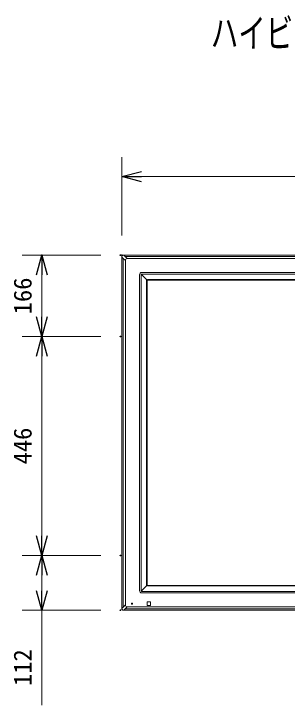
# Model space of a CAD drawing. Units: millimetres, scale not verified. Extents: x -62 to 63, y -57 to 57.
# Drawn here: x -55.6 to -27.7, y -13.7 to 56.8 of the extents above; entities that cross this region are included whole.
import ezdxf
from ezdxf.enums import TextEntityAlignment as Align

# ---------------------------------------------------------------- set-up
doc = ezdxf.new("R2010")
doc.units = ezdxf.units.MM
doc.header["$LTSCALE"] = 0.125
doc.header["$PDMODE"] = 32
doc.header["$PDSIZE"] = 0.0625
for name, color, linetype in [('0-0_0', 7, 'Continuous'), ('0-2_MOJI1', 7, 'Continuous'), ('0-4_DEFPOINTS', 7, 'Continuous')]:
    doc.layers.add(name, color=color, linetype=linetype)
doc.layers.add('0-5_GAIKEI', color=1, linetype='Continuous', lineweight=18)
doc.layers.add('0-6_SUNPO', color=7, linetype='Continuous', lineweight=18)
doc.styles.add('ＭＳ ゴシック', font='')
doc.styles.get('ＭＳ ゴシック').set_extended_font_data('MS Gothic')

# ---------------------------------------------------------------- blocks, each defined once
blk = doc.blocks.new('_OPEN30')
at = {"layer": '0-0_0'}
blk.add_line((0, 0), (-1, 0), dxfattribs=at)
blk.add_lwpolyline([(-1, 0.26795), (0, 0), (-1, -0.26795)], dxfattribs=at)
blk = doc.blocks.new('D10')
at = {"layer": '0-4_DEFPOINTS'}
for p in [(-51.0531, 29.291), (-59.0531, 6.991), (-51.0531, 6.991)]:
    blk.add_point(p, dxfattribs=at)
at = {"layer": '0-6_SUNPO'}
for p, q in [((-53.0531, 29.291), (-61.0531, 29.291)), ((-59.0531, 27.291), (-59.0531, 8.991)), ((-53.0531, 6.991), (-61.0531, 6.991))]:
    blk.add_line(p, q, dxfattribs=at)
at = {"layer": '0-6_SUNPO', "xscale": 2, "yscale": 2}
for p, rotation in [((-59.0531, 29.291), 90), ((-59.0531, 6.991), 270)]:
    blk.add_blockref('_OPEN30', p, dxfattribs=dict(at, rotation=rotation))
at = {"layer": '0-6_SUNPO', "style": 'ＭＳ ゴシック'}
blk.add_text('446', height=1.833, rotation=90, dxfattribs=at).set_placement((-59.5531, 16.266), align=Align.BOTTOM_LEFT)
blk = doc.blocks.new('D9')
at = {"layer": '0-4_DEFPOINTS'}
for p in [(-51.0531, 6.991), (-59.0531, 1.3948), (-51.0531, 1.3948)]:
    blk.add_point(p, dxfattribs=at)
at = {"layer": '0-6_SUNPO'}
for p, q in [((-53.0531, 6.991), (-61.0531, 6.991)), ((-59.0531, 4.991), (-59.0531, 3.3948)), ((-53.0531, 1.3948), (-61.0531, 1.3948)), ((-59.0531, 1.3948), (-59.0531, -8.2718))]:
    blk.add_line(p, q, dxfattribs=at)
at = {"layer": '0-6_SUNPO', "xscale": 2, "yscale": 2}
for p, rotation in [((-59.0531, 6.991), 90), ((-59.0531, 1.3948), 270)]:
    blk.add_blockref('_OPEN30', p, dxfattribs=dict(at, rotation=rotation))
at = {"layer": '0-6_SUNPO', "style": 'ＭＳ ゴシック'}
blk.add_text('112', height=1.833, rotation=90, dxfattribs=at).set_placement((-59.5531, -6.3135), align=Align.BOTTOM_LEFT)
blk = doc.blocks.new('D8')
at = {"layer": '0-4_DEFPOINTS'}
for p in [(-59.0531, 37.5871), (-51.0531, 37.5871), (-51.0531, 29.291)]:
    blk.add_point(p, dxfattribs=at)
at = {"layer": '0-6_SUNPO'}
for p, q in [((-53.0531, 37.5871), (-61.0531, 37.5871)), ((-59.0531, 31.291), (-59.0531, 35.5871)), ((-53.0531, 29.291), (-61.0531, 29.291))]:
    blk.add_line(p, q, dxfattribs=at)
at = {"layer": '0-6_SUNPO', "xscale": 2, "yscale": 2}
for p, rotation in [((-59.0531, 37.5871), 90), ((-59.0531, 29.291), 270)]:
    blk.add_blockref('_OPEN30', p, dxfattribs=dict(at, rotation=rotation))
at = {"layer": '0-6_SUNPO', "style": 'ＭＳ ゴシック'}
blk.add_text('166', height=1.833, rotation=90, dxfattribs=at).set_placement((-59.5531, 31.5641), align=Align.BOTTOM_LEFT)
blk = doc.blocks.new('D7')
at = {"layer": '0-4_DEFPOINTS'}
for p in [(9.5958, 45.5868), (-50.9042, 37.5868), (9.5958, 37.5868)]:
    blk.add_point(p, dxfattribs=at)
at = {"layer": '0-6_SUNPO'}
for p, q in [((-50.9042, 39.5868), (-50.9042, 47.5868)), ((9.5958, 39.5868), (9.5958, 47.5868)), ((-48.9042, 45.5868), (7.5958, 45.5868))]:
    blk.add_line(p, q, dxfattribs=at)
at = {"layer": '0-6_SUNPO', "xscale": 2, "yscale": 2, "rotation": 180}
blk.add_blockref('_OPEN30', (-50.9042, 45.5868), dxfattribs=at)
at = {"layer": '0-6_SUNPO', "xscale": 2, "yscale": 2}
blk.add_blockref('_OPEN30', (9.5958, 45.5868), dxfattribs=at)
at = {"layer": '0-6_SUNPO', "style": 'ＭＳ ゴシック'}
blk.add_text('1210', height=1.833, dxfattribs=at).set_placement((-23.1542, 46.0868), align=Align.BOTTOM_LEFT)

msp = doc.modelspace()

# ---------------------------------------------------------------- linework, layer by layer
at = {"layer": '0-5_GAIKEI', "color": 7}
for p, q in [((-44.5788, 32.0112), (-44.5788, -3.7893)), ((-44.3791, 32.211), (15.7214, 32.211)), ((-44.3791, -3.989), (15.7214, -3.989))]:
    msp.add_line(p, q, dxfattribs=at)
at = {"layer": '0-5_GAIKEI'}
for p, q in [((-44.5788, 32.0112), (-44.4434, 31.8758)), ((-44.4434, -3.6559), (-44.4434, 31.8778)), ((-44.4434, 31.8778), (-44.2166, 31.651)), ((-44.2437, 32.0756), (-44.3791, 32.211)), ((-44.2457, 32.0756), (15.588, 32.0756)), ((-44.0189, 31.8487), (-44.2457, 32.0756)), ((15.3612, 31.8487), (-44.0189, 31.8487)), ((-44.2166, 31.651), (-44.2166, -3.4291)), ((13.8879, 30.4399), (-42.5456, 30.4399)), ((-42.7703, 30.2152), (-42.7703, -1.9933)), ((-42.6118, -1.9866), (-42.6118, 30.2085)), ((-42.5909, 30.2606), (-42.0197, 29.6893)), ((-42.5389, 30.2814), (13.8812, 30.2814)), ((13.2591, 29.7312), (-41.9167, 29.7312)), ((-41.9021, 29.671), (13.2444, 29.671)), ((-42.0616, 29.5864), (-42.0616, -1.3645)), ((-42.0013, 29.5717), (-42.0013, -1.3498)), ((-42.0197, -1.4674), (-42.5909, -2.0386)), ((13.8812, -2.0595), (-42.5389, -2.0595)), ((-41.9167, -1.5093), (13.2591, -1.5093)), ((-41.9021, -1.449), (13.2444, -1.449)), ((-42.5456, -2.218), (13.8879, -2.218)), ((-44.2166, -3.4291), (-44.4434, -3.6559)), ((-43.5851, -3.3703), (-43.4726, -3.3703)), ((-43.4726, -3.3703), (-43.4726, -3.2578)), ((-41.9888, -3.4641), (-41.9888, -3.1639)), ((-41.9639, -3.139), (-41.6637, -3.139)), ((-41.9639, -3.489), (-41.6637, -3.489)), ((-41.6388, -3.4641), (-41.6388, -3.1639)), ((-44.4434, -3.6539), (-44.5788, -3.7893)), ((-44.3791, -3.989), (-44.2437, -3.8536)), ((-44.2457, -3.8536), (-44.0189, -3.6268)), ((15.588, -3.8536), (-44.2457, -3.8536)), ((-44.0189, -3.6268), (15.3612, -3.6268))]:
    msp.add_line(p, q, dxfattribs=at)
msp.add_lwpolyline([(-43.5851, -3.3703), (-43.5851, -3.2578), (-43.4726, -3.2578)], dxfattribs=at)
at = {"layer": '0-5_GAIKEI', "color": 7}
for centre, major_axis in [((-44.3785, 32.0107), (-0.1418, 0.1418)), ((-44.3785, -3.7888), (-0.1418, -0.1418))]:
    msp.add_ellipse(centre, major_axis=major_axis, ratio=0.997265, start_param=5.4991567, end_param=7.0672139, dxfattribs=at)
at = {"layer": '0-5_GAIKEI'}
for centre, major_axis, ratio, start_param, end_param in [((-43.6573, 31.2895), (-0.5022, 0.5022), 0.49281, 5.8722213, 6.6941493), ((-42.545, 30.2146), (-0.1595, 0.1595), 0.997265, 5.4991567, 7.0672139), ((-42.537, 30.2086), (-0.0127, -0.074), 0.995515, 4.1175689, 4.8825404), ((-42.539, 30.2066), (-0.074, -0.0127), 0.995515, 4.5422375, 5.3072091), ((-41.9089, 29.5826), (-0.1272, 0.0866), 0.973581, 6.1096782, 6.8685929), ((-41.913, 29.5786), (-0.0866, 0.1272), 0.973581, 5.6977777, 6.4566924), ((-41.9006, 29.5702), (-0.0718, 0.0718), 0.985257, 5.5052135, 7.0611571), ((-41.9089, -1.3607), (-0.1272, -0.0866), 0.973581, 5.6977777, 6.4566924), ((-41.9006, -1.3483), (-0.0718, -0.0718), 0.985257, 5.5052135, 7.0611571), ((-42.545, -1.9927), (-0.1595, -0.1595), 0.997265, 5.4991567, 7.0672139), ((-42.537, -1.9867), (-0.0127, 0.074), 0.995515, 1.4006449, 2.1656164), ((-42.539, -1.9847), (-0.074, 0.0127), 0.995515, 0.9759762, 1.7409478), ((-41.913, -1.3566), (-0.0866, -0.1272), 0.973581, 6.1096782, 6.8685929), ((-43.6573, -3.0675), (-0.5022, -0.5022), 0.49281, 5.8722213, 6.6941493), ((-41.9637, -3.1641), (-0.0178, 0.0178), 0.992433, 5.5015852, 7.0647854), ((-41.9637, -3.4639), (-0.0178, -0.0178), 0.992433, 5.5015852, 7.0647854), ((-41.6639, -3.1641), (-0.0178, -0.0178), 0.992433, 2.3599926, 3.9231927), ((-41.6639, -3.4639), (-0.0178, 0.0178), 0.992433, 2.3599926, 3.9231927)]:
    msp.add_ellipse(centre, major_axis=major_axis, ratio=ratio, start_param=start_param, end_param=end_param, dxfattribs=at)

# ---------------------------------------------------------------- block references
at = {"layer": '0-6_SUNPO'}
for name in ['D7', 'D8', 'D10', 'D9']:
    msp.add_blockref(name, (6.3254, -5.3839), dxfattribs=at)

# ---------------------------------------------------------------- texts
at = {"layer": '0-2_MOJI1', "style": 'ＭＳ ゴシック', "width": 0.7}
msp.add_text('ハイビジョンプラズマディスプレイ壁掛け金具付（角度可変型）', height=2.933, dxfattribs=at).set_placement((-35.4999, 52.4918), align=Align.BOTTOM_LEFT)

doc.saveas('drawing.dxf')
